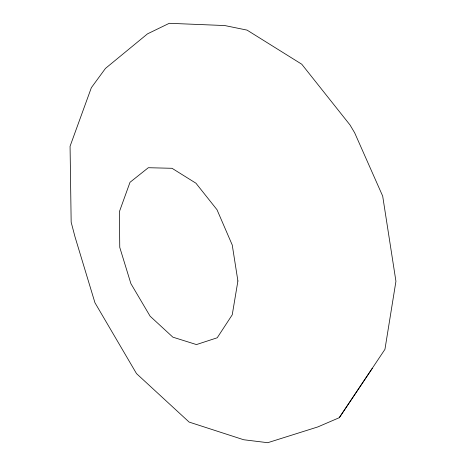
<?xml version="1.0" encoding="UTF-8"?>
<svg xmlns="http://www.w3.org/2000/svg" width="466" height="466" viewBox="0 0 466 466"><rect width="100%" height="100%" fill="white"/><g stroke="black" fill="none" stroke-linecap="round" stroke-linejoin="round"><path stroke-width="0.7" d="M339.271 417.699L384.945 349.337L395.937 281.283L382.685 196.093L354.678 132.839L350.001 124.952L301.77 64.232L247.056 30.115L224.758 25.548L169.275 23.3L147.489 33.867L105.45 68.426L91.348 87.695L70.063 146.272L71.164 222.206L75.003 236.827L94.953 302.749L136.509 373.61L189.126 422.08L243.654 439.741L267.74 442.7L317.812 426.932L339.271 417.699L372.317 368.332M237.905 280.981L232.243 314.795L217.226 337.774L196.448 344.572L172.869 337.163L150.116 316.204L130.888 283.613L119.756 247.359L119.413 211.634L130.008 182.299L148.322 167.713L172.03 168.296L195.936 183.202L217.005 209.723L232.249 245.029L237.905 280.981"/></g></svg>
